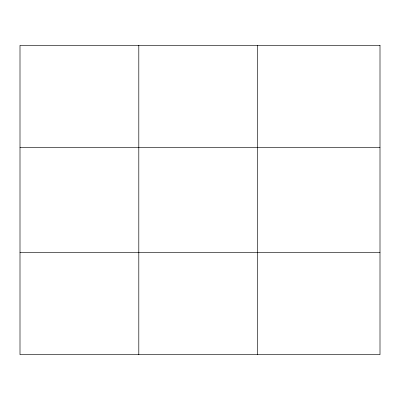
<?xml version="1.0" encoding="UTF-8"?>
<svg xmlns="http://www.w3.org/2000/svg" width="400" height="400" viewBox="0 0 400 400"><rect width="100%" height="100%" fill="white"/><g stroke="black" fill="none" stroke-linecap="round" stroke-linejoin="round"><path stroke-width="0.6" d="M138.8 45.315L138.8 354.685M257.6 45.315L257.6 354.685M20 147.405L380 147.405M20 252.595L380 252.595M380 45.315L380 354.685L20 354.685L20 45.315L380 45.315"/></g></svg>
